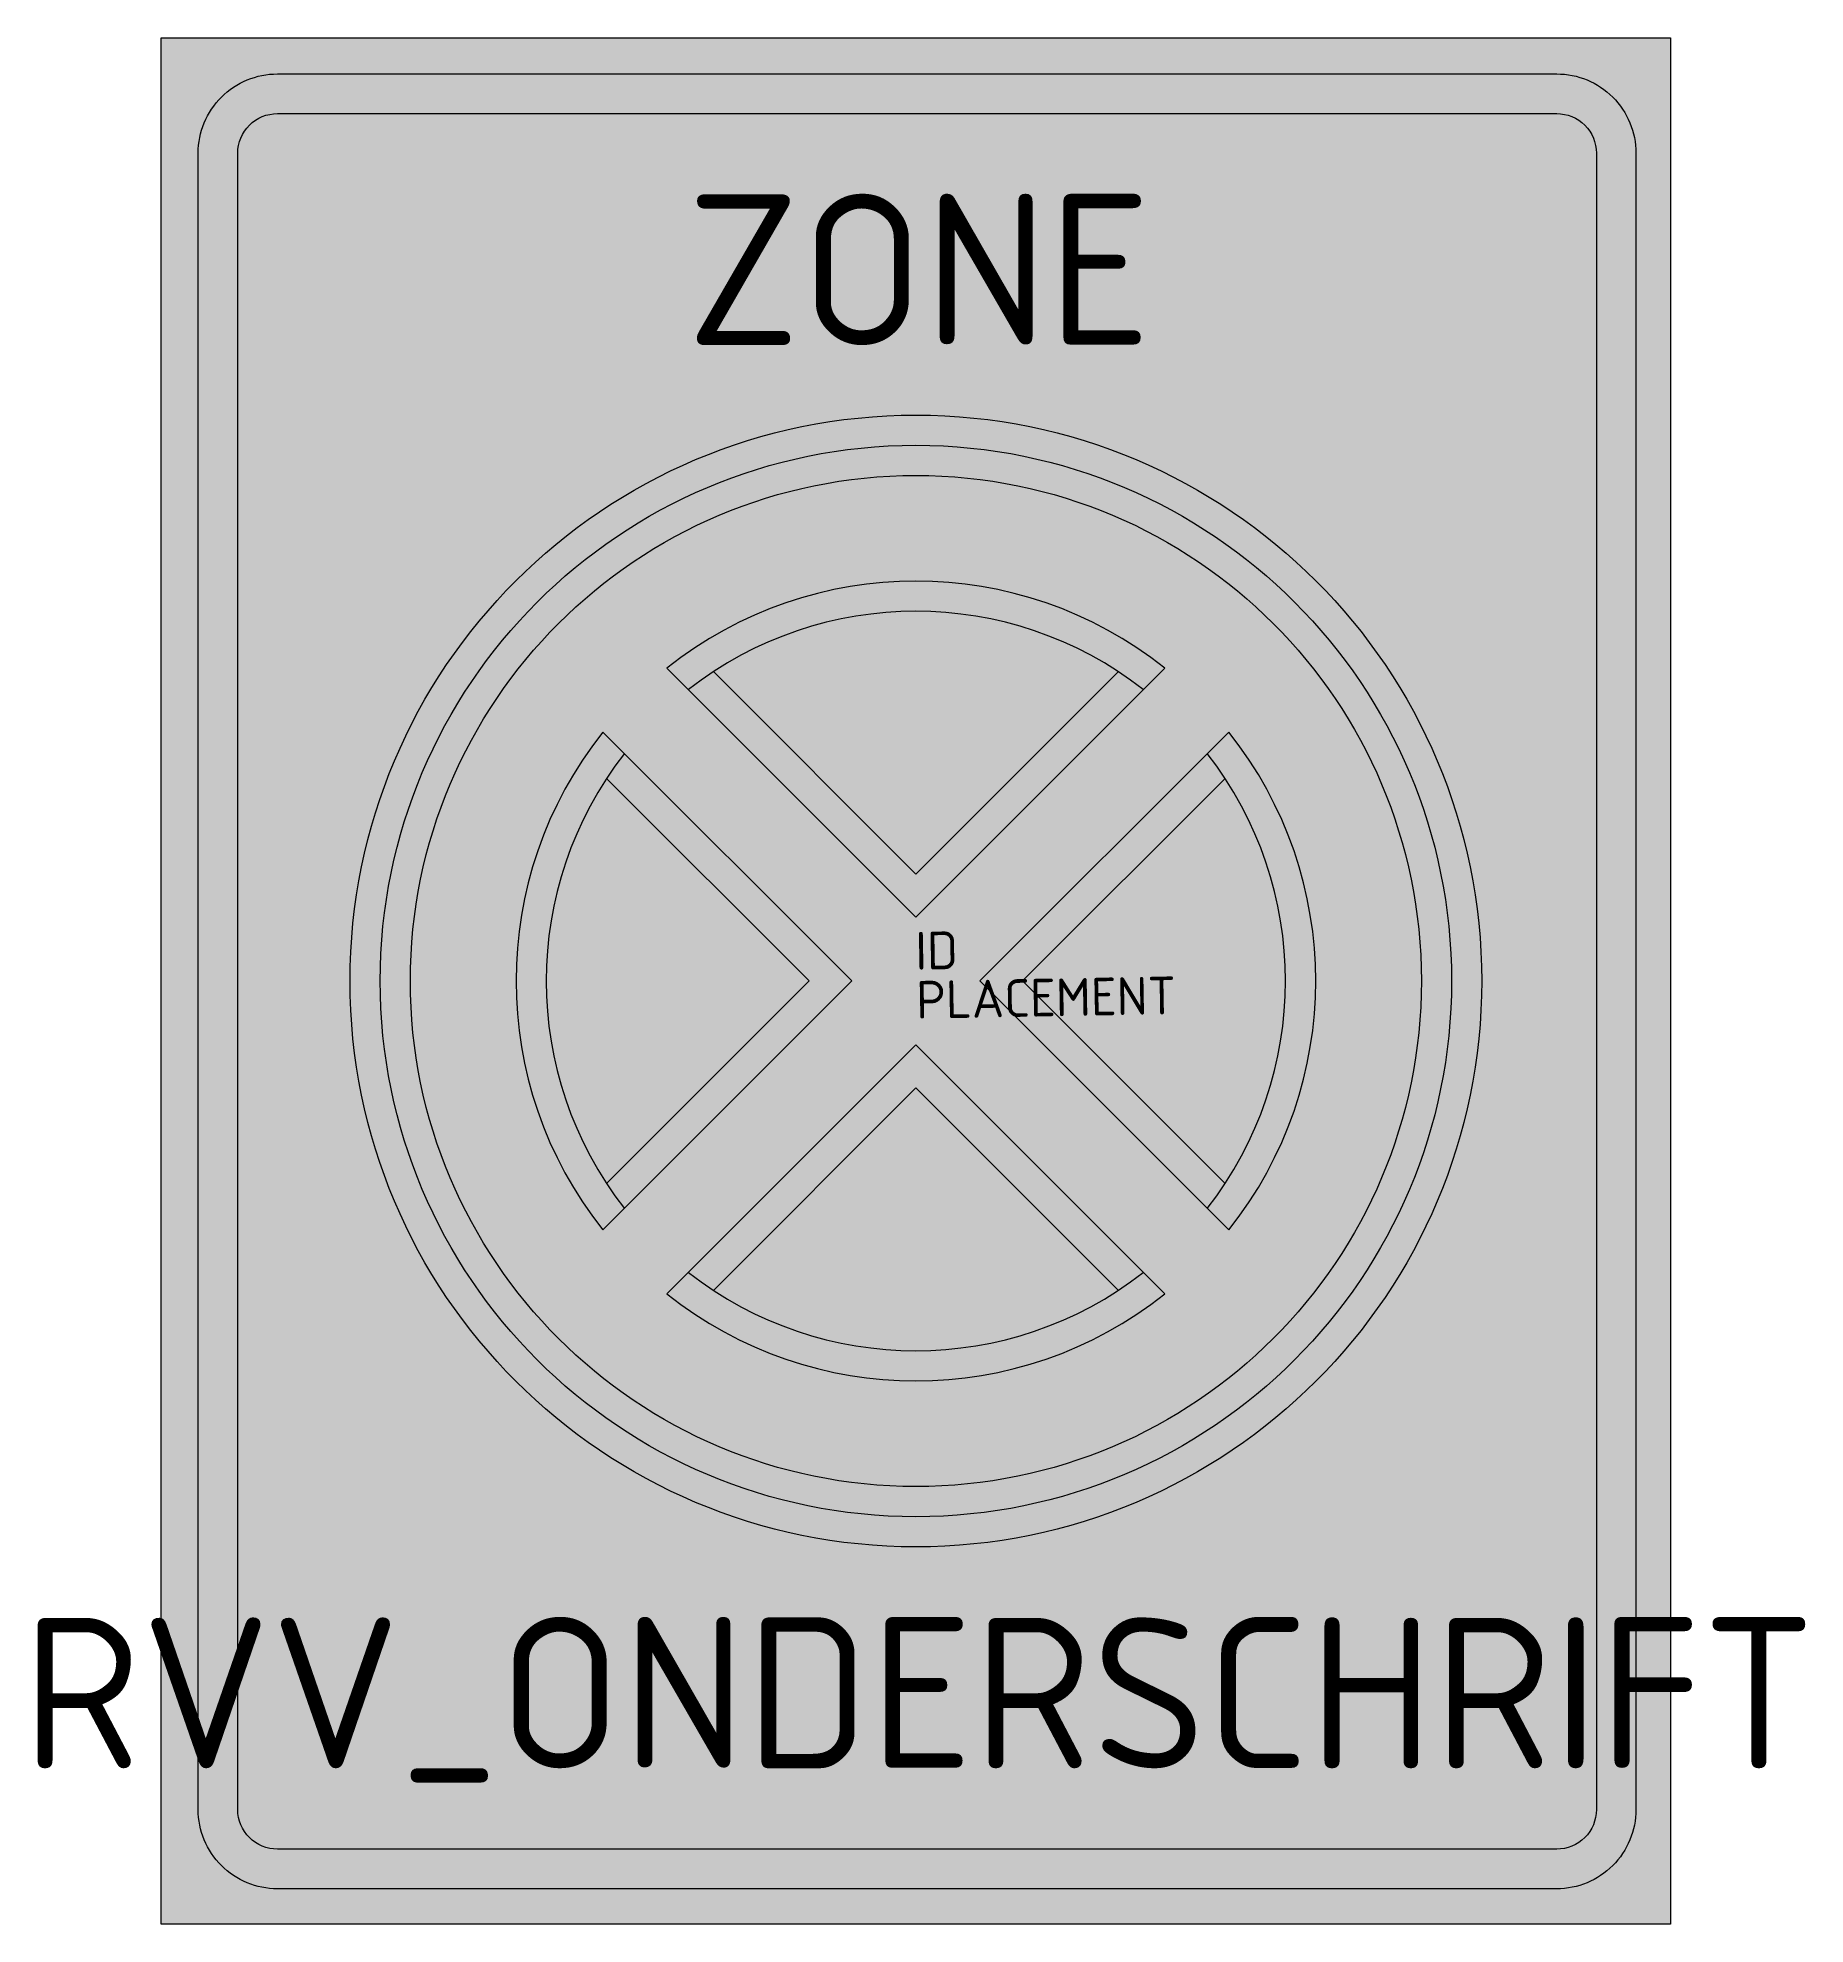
# Model space of a CAD drawing. Extents: x -5.8 to 5.9, y -6.3 to 6.3.
import ezdxf
from ezdxf.enums import TextEntityAlignment as Align

# ---------------------------------------------------------------- set-up
doc = ezdxf.new("R2010")
doc.units = 0
doc.styles.add('NLCS-ISO', font='NLCS-ISO.ttf', dxfattribs={"height": 0.25})
doc.styles.add('NLCS-RVV-M200-T25', font='NLCS-RVV.ttf')

msp = doc.modelspace()

# ---------------------------------------------------------------- hatches: boundary and pattern name
at = {"true_color": 0xf1f0ea}
h = msp.add_hatch(color=7, dxfattribs=at)
h.dxf.hatch_style = 1
h.paths.add_polyline_path([(5.002, 6.251), (-5.002, 6.251), (-5.002, 0), (-4.756, 0), (-4.756, 5.486, -0.414214), (-4.231, 6.011), (4.247, 6.011, -0.414214), (4.772, 5.486), (4.772, 0), (5.002, 0)])
at = {"true_color": 0x2a292a}
h = msp.add_hatch(color=250, dxfattribs=at)
h.dxf.hatch_style = 1
h.paths.add_polyline_path([(-4.494, 5.486, -0.414214), (-4.231, 5.748), (4.247, 5.748, -0.414214), (4.51, 5.486), (4.51, 0), (4.772, 0), (4.772, 5.486, 0.414214), (4.247, 6.011), (-4.231, 6.011, 0.414214), (-4.756, 5.486), (-4.756, 0), (-4.494, 0)])
at = {"true_color": 0xf1f0ea}
h = msp.add_hatch(color=7, dxfattribs=at)
h.dxf.hatch_style = 1
h.paths.add_polyline_path([(4.51, 5.486, 0.414214), (4.247, 5.748), (-4.231, 5.748, 0.414214), (-4.494, 5.486), (-4.494, 0), (-3.75, 0, -1), (3.75, 0), (4.51, 0)])
at = {"true_color": 0xbb1e10}
h = msp.add_hatch(color=22, dxfattribs=at)
h.dxf.hatch_style = 1
h.paths.add_polyline_path([(-3.75, 0), (-3.55, 0, -1), (3.55, 0), (3.75, 0, 1)])
at = {"true_color": 0xf1f0ea}
h = msp.add_hatch(color=7, dxfattribs=at)
h.dxf.hatch_style = 1
h.paths.add_polyline_path([(-3.55, 0), (-3.35, 0, -1), (3.35, 0), (3.55, 0, 1)])
at = {"true_color": 0xbb1e10}
h = msp.add_hatch(color=22, dxfattribs=at)
h.dxf.hatch_style = 1
h.paths.add_polyline_path([(-3.35, 0), (-2.65, 0, -1), (2.65, 0), (3.35, 0, 1)])
at = {"true_color": 0xf1f0ea}
h = msp.add_hatch(color=7, dxfattribs=at)
h.dxf.hatch_style = 1
h.paths.add_polyline_path([(-1.65, 2.074), (-1.507, 1.932, -0.344001), (1.507, 1.932), (1.65, 2.074, 0.349213)])
at = {"true_color": 0x005b8c}
h = msp.add_hatch(color=146, dxfattribs=at)
h.dxf.hatch_style = 1
h.paths.add_polyline_path([(1.342, 2.05, 0.298343), (-1.342, 2.05), (0, 0.707)])
at = {"true_color": 0xbb1e10}
h = msp.add_hatch(color=22, dxfattribs=at)
h.dxf.hatch_style = 1
h.paths.add_polyline_path([(-1.65, 2.074, 0.056786), (-2.074, 1.65), (-0.424, 0), (-2.074, -1.65, 0.056786), (-1.65, -2.074), (0, -0.424), (1.65, -2.074, 0.056786), (2.074, -1.65), (0.424, 0), (2.074, 1.65, 0.056786), (1.65, 2.074), (0, 0.424)])
at = {"true_color": 0xf1f0ea}
h = msp.add_hatch(color=7, dxfattribs=at)
h.dxf.hatch_style = 1
h.paths.add_polyline_path([(-1.342, 2.05, 0.020695), (-1.507, 1.932), (0, 0.424), (1.507, 1.932, 0.020695), (1.342, 2.05), (0, 0.707)])
h = msp.add_hatch(color=7, dxfattribs=at)
h.dxf.hatch_style = 1
h.paths.add_polyline_path([(-1.932, 1.507), (-2.074, 1.65, 0.169585), (-2.65, 0, 0.169585), (-2.074, -1.65), (-1.932, -1.507, -0.344001)])
h = msp.add_hatch(color=7, dxfattribs=at)
h.dxf.hatch_style = 1
h.paths.add_polyline_path([(2.074, 1.65), (1.932, 1.507, -0.344001), (1.932, -1.507), (2.074, -1.65, 0.169585), (2.65, 0, 0.169585)])
h = msp.add_hatch(color=7, dxfattribs=at)
h.dxf.hatch_style = 1
h.paths.add_polyline_path([(-1.932, 1.507, 0.020695), (-2.05, 1.342), (-0.707, 0), (-2.05, -1.342, 0.020695), (-1.932, -1.507), (-0.424, 0)])
h = msp.add_hatch(color=7, dxfattribs=at)
h.dxf.hatch_style = 1
h.paths.add_polyline_path([(0.707, 0), (2.05, 1.342, 0.020695), (1.932, 1.507), (0.424, 0), (1.932, -1.507, 0.020695), (2.05, -1.342)])
at = {"true_color": 0x005b8c}
h = msp.add_hatch(color=146, dxfattribs=at)
h.dxf.hatch_style = 1
h.paths.add_polyline_path([(-0.707, 0), (-2.05, 1.342, 0.298343), (-2.05, -1.342)])
h = msp.add_hatch(color=146, dxfattribs=at)
h.dxf.hatch_style = 1
h.paths.add_polyline_path([(2.05, 1.342), (0.707, 0), (2.05, -1.342, 0.298343)])
at = {"true_color": 0xf1f0ea}
h = msp.add_hatch(color=7, dxfattribs=at)
h.dxf.hatch_style = 1
h.paths.add_polyline_path([(5.002, 0), (4.772, 0), (4.772, -5.491, -0.414214), (4.247, -6.016), (-4.231, -6.016, -0.414214), (-4.756, -5.491), (-4.756, 0), (-5.002, 0), (-5.002, -6.251), (5.002, -6.251)])
at = {"true_color": 0x2a292a}
h = msp.add_hatch(color=250, dxfattribs=at)
h.dxf.hatch_style = 1
h.paths.add_polyline_path([(-4.494, 0), (-4.756, 0), (-4.756, -5.491, 0.414214), (-4.231, -6.016), (4.247, -6.016, 0.414214), (4.772, -5.491), (4.772, 0), (4.51, 0), (4.51, -5.491, -0.414214), (4.247, -5.753), (-4.231, -5.753, -0.414214), (-4.494, -5.491)])
at = {"true_color": 0xf1f0ea}
h = msp.add_hatch(color=7, dxfattribs=at)
h.dxf.hatch_style = 1
h.paths.add_polyline_path([(-3.75, 0), (-4.494, 0), (-4.494, -5.491, 0.414214), (-4.231, -5.753), (4.247, -5.753, 0.414214), (4.51, -5.491), (4.51, 0), (3.75, 0, -1)])
at = {"true_color": 0xbb1e10}
h = msp.add_hatch(color=22, dxfattribs=at)
h.dxf.hatch_style = 1
h.paths.add_polyline_path([(3.75, 0), (3.55, 0, -1), (-3.55, 0), (-3.75, 0, 1)])
at = {"true_color": 0xf1f0ea}
h = msp.add_hatch(color=7, dxfattribs=at)
h.dxf.hatch_style = 1
h.paths.add_polyline_path([(3.55, 0), (3.35, 0, -1), (-3.35, 0), (-3.55, 0, 1)])
at = {"true_color": 0xbb1e10}
h = msp.add_hatch(color=22, dxfattribs=at)
h.dxf.hatch_style = 1
h.paths.add_polyline_path([(3.35, 0), (2.65, 0, -1), (-2.65, 0), (-3.35, 0, 1)])
at = {"true_color": 0xf1f0ea}
h = msp.add_hatch(color=7, dxfattribs=at)
h.dxf.hatch_style = 1
h.paths.add_polyline_path([(0, -0.424), (-1.507, -1.932, 0.020695), (-1.342, -2.05), (0, -0.707), (1.342, -2.05, 0.020695), (1.507, -1.932)])
at = {"true_color": 0x005b8c}
h = msp.add_hatch(color=146, dxfattribs=at)
h.dxf.hatch_style = 1
h.paths.add_polyline_path([(0, -0.707), (-1.342, -2.05, 0.298343), (1.342, -2.05)])
at = {"true_color": 0xf1f0ea}
h = msp.add_hatch(color=7, dxfattribs=at)
h.dxf.hatch_style = 1
h.paths.add_polyline_path([(-1.507, -1.932), (-1.65, -2.074, 0.349213), (1.65, -2.074), (1.507, -1.932, -0.344001)])

# ---------------------------------------------------------------- linework, layer by layer
at = {"color": 250, "lineweight": 0, "true_color": 0x2a292a}
msp.add_lwpolyline([(-5.002, 6.251), (5.002, 6.251), (5.002, -6.251), (-5.002, -6.251)], close=True, dxfattribs=at)
for points in [[(-4.231, 6.011), (4.247, 6.011, -0.414214), (4.772, 5.486), (4.772, -5.491, -0.414214), (4.247, -6.016), (-4.231, -6.016, -0.414214), (-4.756, -5.491), (-4.756, 5.486, -0.414214)], [(-4.231, 5.748), (4.247, 5.748, -0.414214), (4.51, 5.486), (4.51, -5.491, -0.414214), (4.247, -5.753), (-4.231, -5.753, -0.414214), (-4.494, -5.491), (-4.494, 5.486, -0.414214)]]:
    msp.add_lwpolyline(points, format="xyb", close=True, dxfattribs=at)
at = {"color": 7, "lineweight": 0, "true_color": 0xf1f0ea}
for points in [[(0, 0.424), (-1.65, 2.074)], [(0, 0.707), (-1.342, 2.05)], [(0, 0.424), (1.65, 2.074)], [(0, 0.707), (1.342, 2.05)], [(-0.424, 0), (-2.074, 1.65)], [(0.424, 0), (2.074, 1.65)], [(-0.707, 0), (-2.05, 1.342)], [(0.707, 0), (2.05, 1.342)], [(-2.074, -1.65), (-0.424, 0)], [(-2.05, -1.342), (-0.707, 0)], [(2.074, -1.65), (0.424, 0)], [(2.05, -1.342), (0.707, 0)], [(-1.65, -2.074), (0, -0.424)], [(1.65, -2.074), (0, -0.424)], [(-1.342, -2.05), (0, -0.707)], [(1.342, -2.05), (0, -0.707)]]:
    msp.add_lwpolyline(points, dxfattribs=at)
at = {"color": 22, "lineweight": 0, "true_color": 0xbb1e10}
msp.add_circle((0, 0), 3.75, dxfattribs=at)
at = {"color": 7, "lineweight": 0, "true_color": 0xf1f0ea}
for radius in [3.55, 3.35]:
    msp.add_circle((0, 0), radius, dxfattribs=at)
for radius, start, end in [(2.65, 51.5002, 128.4998), (2.45, 52.0335, 127.9665), (2.65, 141.5002, 218.4998), (2.65, 321.5002, 38.4998), (2.45, 142.0335, 217.9665), (2.45, 322.0335, 37.9665), (2.45, 232.0335, 307.9665), (2.65, 231.5002, 308.4998)]:
    msp.add_arc((0, 0), radius, start, end, dxfattribs=at)

# ---------------------------------------------------------------- texts
at = {"color": 250, "true_color": 0x2a292a, "style": 'NLCS-RVV-M200-T25'}
msp.add_text('ZONE', height=1, dxfattribs=at).set_placement((0.02, 4.714), align=Align.MIDDLE_CENTER)
at = {"style": 'NLCS-ISO'}
msp.add_attdef('ID', text='', height=0.25, rotation=1, dxfattribs=at).set_placement((0, 0), align=Align.BOTTOM_LEFT)
msp.add_attdef('PLACEMENT', text='', height=0.25, rotation=1, dxfattribs=at).set_placement((0, 0), align=Align.TOP_LEFT)
at = {"color": 250, "true_color": 0x2a292a, "style": 'NLCS-RVV-M200-T25'}
msp.add_attdef('RVV_ONDERSCHRIFT', text='herhaling', height=1, dxfattribs=at).set_placement((0.02, -4.717), align=Align.MIDDLE_CENTER)

doc.saveas('drawing.dxf')
